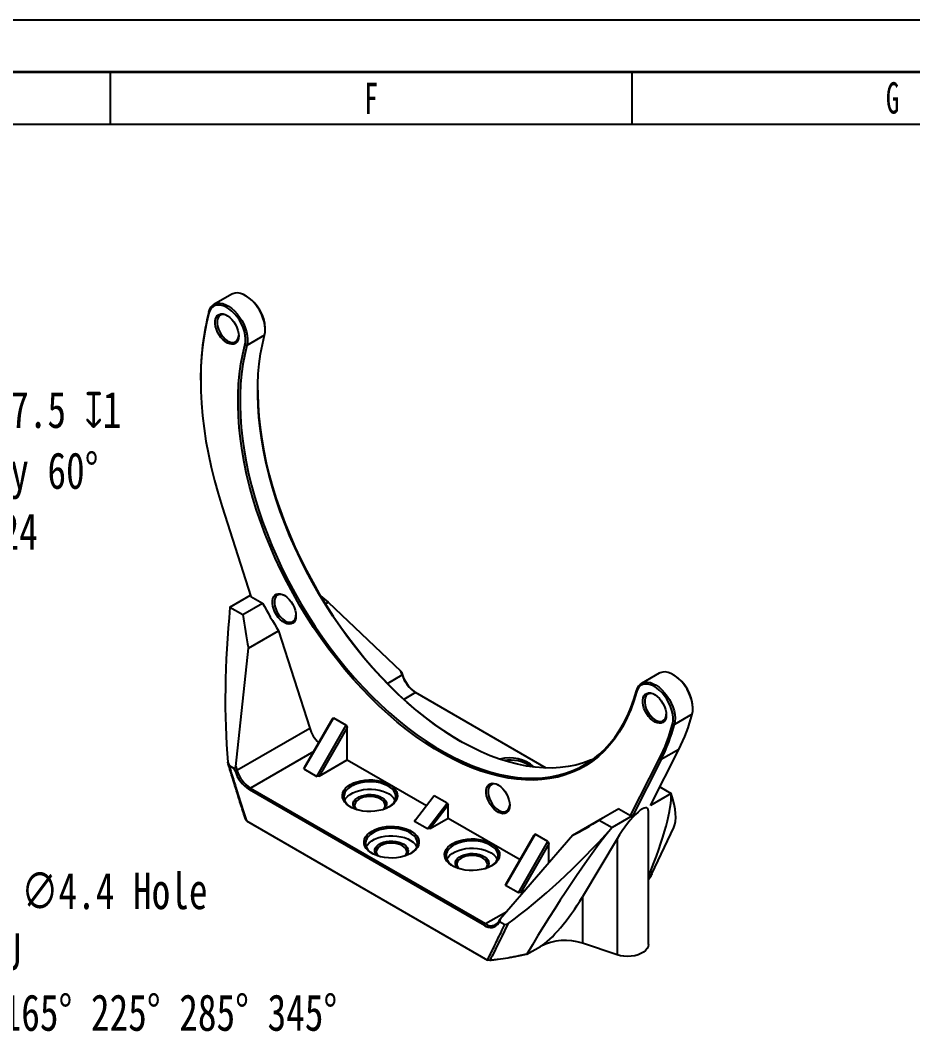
# Model space of a CAD drawing. Header units: millimetres. Extents: x 0 to 420, y 1 to 298.
# Drawn here: x 251.4 to 336.9, y 201.6 to 298 of the extents above; entities that cross this region are included whole.
import ezdxf

# ---------------------------------------------------------------- set-up
doc = ezdxf.new("R2010")
doc.units = ezdxf.units.MM
doc.header["$PDSIZE"] = -1
doc.layers.add('SLD-0', color=179, linetype='Continuous')
doc.layers.add('치수선', color=104, linetype='Continuous')
doc.layers.add('도면층1', color=4, linetype='Continuous', lineweight=35)
doc.layers.add('도면층2', color=3, linetype='Continuous', lineweight=25)
doc.styles.add('SLDTEXTSTYLE0', font='TXT', dxfattribs={"width": 0.75})
doc.styles.add('SLDTEXTSTYLE7', font='TXT', dxfattribs={"width": 0.638186})
doc.dimstyles.new('SLDDIMSTYLE4', dxfattribs={"dimtxt": 3.5, "dimasz": 3.302, "dimexe": 0, "dimexo": 0.0625, "dimgap": 0.875, "dimtad": 0, "dimtih": 1, "dimtoh": 1, "dimdec": 3, "dimrnd": 1e-09, "dimzin": 12, "dimdsep": 46, "dimtxsty": 'SLDTEXTSTYLE0', "dimblk1": 'NONE', "dimsah": 1, "dimcen": 0, "dimadec": 0, "dimazin": 3, "dimtfac": 1, "dimtdec": 3, "dimtmove": 0, "dimatfit": 3, "dimldrblk": 'NONE', "dimfxl": 1, "dimfrac": 2, "dimtolj": 1, "dimtzin": 12, "dimarcsym": 0})
doc.dimstyles.new('SLDDIMSTYLE5', dxfattribs={"dimtxt": 3.5, "dimasz": 3.302, "dimexe": 0, "dimexo": 0.0625, "dimgap": 0.875, "dimtad": 0, "dimtih": 1, "dimtoh": 1, "dimdec": 3, "dimrnd": 1e-09, "dimzin": 12, "dimdsep": 46, "dimtxsty": 'SLDTEXTSTYLE0', "dimblk1": 'NONE', "dimsah": 1, "dimcen": 0, "dimadec": 0, "dimazin": 3, "dimtfac": 1, "dimtdec": 3, "dimtmove": 0, "dimatfit": 3, "dimldrblk": 'NONE', "dimfxl": 1, "dimfrac": 2, "dimtolj": 1, "dimtzin": 12, "dimarcsym": 0})

# ---------------------------------------------------------------- blocks, each defined once
blk = doc.blocks.new('_D_8')
at = {"layer": 'Defpoints', "color": 0, "transparency": 16777216}
for p in [(230.555, 174.427), (229.368, 170.19)]:
    blk.add_point(p, dxfattribs=at)
at = {"layer": '치수선', "color": 0, "lineweight": -2, "transparency": 16777216}
for p, q in [((240.149, 208.68), (231.446, 177.607)), ((243.451, 208.68), (240.149, 208.68)), ((229.368, 170.19), (230.555, 174.427))]:
    blk.add_line(p, q, dxfattribs=at)
at = {"layer": '치수선', "color": 0, "transparency": 16777216}
blk.add_solid([(230.916, 177.755), (231.976, 177.458), (230.555, 174.427)], dxfattribs=at)
at = {"layer": '치수선', "color": 0, "transparency": 16777216, "insert": (244.326, 216.264), "char_height": 3.5, "attachment_point": 1, "style": 'SLDTEXTSTYLE0'}
blk.add_mtext('\\A1;4 x ∅4.4 Hole \\PTHRU\\PAT 165%%D 225%%D 285%%D 345%%D', dxfattribs=at)
blk = doc.blocks.new('_None')
blk = doc.blocks.new('_D_21')
at = {"layer": 'Defpoints', "color": 0, "transparency": 16777216}
for p in [(193.64, 271.826), (200.135, 268.076)]:
    blk.add_point(p, dxfattribs=at)
at = {"layer": '치수선', "color": 0, "lineweight": -2, "transparency": 16777216}
for p, q in [((193.64, 271.826), (200.135, 268.076)), ((223.108, 254.813), (202.995, 266.425)), ((238.819, 254.813), (223.108, 254.813))]:
    blk.add_line(p, q, dxfattribs=at)
at = {"layer": '치수선', "color": 0, "transparency": 16777216}
blk.add_solid([(203.27, 266.902), (202.719, 265.948), (200.135, 268.076)], dxfattribs=at)
at = {"layer": '치수선', "color": 0, "transparency": 16777216, "insert": (239.694, 262.396), "char_height": 3.5, "attachment_point": 1, "style": 'SLDTEXTSTYLE0'}
blk.add_mtext('\\A1;6 x ∅7.5 {\\fGDT|b0|i0|c0|p2;x}1\\PEqually 60%%D\\PPCD %%C24', dxfattribs=at)

msp = doc.modelspace()

# ---------------------------------------------------------------- linework, layer by layer
at = {"color": 7, "linetype": 'Continuous', "lineweight": 25}
for p, q in [((271.63799, 271.71805), (269.94094, 270.73836)), ((273.06579, 271.53142), (272.97152, 271.58585)), ((269.45279, 270.04392), (269.44958, 269.90874)), ((274.85683, 268.32004), (274.85683, 268.4289)), ((274.79258, 267.79357), (273.09553, 266.81388)), ((273.09553, 266.81388), (272.91018, 266.84021)), ((268.66572, 263.59463), (268.66572, 263.48578)), ((270.71952, 251.32836), (273.46552, 242.75101)), ((271.47638, 241.72223), (273.43322, 242.85189)), ((272.70964, 241.01028), (274.59526, 242.09883)), ((273.46552, 242.75101), (274.59526, 242.09883)), ((280.61558, 242.03991), (280.88747, 242.19686)), ((280.88747, 242.19686), (287.86314, 235.58589)), ((271.47638, 241.72223), (272.70964, 241.01028)), ((273.25072, 237.78826), (276.12629, 239.44829)), ((276.12629, 239.44829), (279.11792, 230.10369)), ((272.02395, 226.44211), (273.25072, 237.78826)), ((287.98033, 235.21984), (287.86314, 235.58589)), ((287.86314, 235.58589), (287.91998, 235.49367)), ((287.91998, 235.49367), (287.98875, 235.27887)), ((312.61875, 235.38018), (310.9217, 234.40049)), ((286.56666, 234.40375), (287.98033, 235.21984)), ((287.98033, 235.21984), (287.98875, 235.27887)), ((314.04655, 235.19355), (313.95229, 235.24798)), ((289.26828, 233.51774), (288.15087, 232.87267)), ((301.78585, 226.2915), (289.26828, 233.51774)), ((310.43356, 233.70605), (310.43034, 233.57087)), ((315.77335, 231.4557), (314.07629, 230.47601)), ((315.8376, 231.98218), (315.8376, 232.09103)), ((281.39364, 231.09752), (278.56521, 226.19854)), ((278.60427, 226.32994), (281.29936, 230.99798)), ((281.29936, 230.99798), (281.39364, 231.09752)), ((281.39364, 231.09752), (282.61929, 230.38996)), ((314.07629, 230.47601), (313.89094, 230.50234)), ((272.14114, 226.07607), (279.11792, 230.10369)), ((279.79087, 225.49098), (282.61929, 230.38996)), ((282.71357, 230.18157), (280.01848, 225.51353)), ((282.61929, 230.38996), (282.71357, 230.18157)), ((282.71357, 227.06937), (282.71357, 230.18157)), ((279.4976, 227.87724), (273.42909, 224.37397)), ((311.76986, 222.70662), (314.4982, 228.07873)), ((314.4982, 228.07873), (312.80115, 227.09904)), ((271.25649, 226.86137), (271.38556, 226.53354)), ((280.01848, 225.51353), (282.71357, 227.06937)), ((282.71357, 227.06937), (290.30627, 222.6862)), ((309.875, 221.73226), (312.621, 227.13915)), ((312.80115, 227.09904), (310.07281, 221.72693)), ((312.80115, 227.09904), (312.621, 227.13915)), ((271.38556, 226.53354), (271.89222, 226.24105)), ((271.89222, 226.24105), (272.02395, 226.44211)), ((271.96099, 226.02625), (271.89222, 226.24105)), ((271.96099, 226.02625), (272.14114, 226.07607)), ((272.02395, 226.44211), (272.14114, 226.07607)), ((278.56521, 226.19854), (278.60427, 226.32994)), ((278.56521, 226.19854), (279.79087, 225.49098)), ((280.01848, 225.51353), (279.79087, 225.49098)), ((273.33481, 224.21067), (273.42909, 224.37397)), ((295.86357, 211.20509), (273.33481, 224.21067)), ((273.42909, 224.37397), (295.95786, 211.36839)), ((313.74976, 223.84959), (311.76986, 222.70662)), ((312.66762, 224.4743), (313.74976, 223.84959)), ((291.05743, 223.61347), (289.17182, 221.16402)), ((289.25542, 221.32114), (290.96315, 223.53951)), ((290.39747, 220.45647), (292.28309, 222.90591)), ((290.96315, 223.53951), (291.05743, 223.61347)), ((292.28309, 222.90591), (291.05743, 223.61347)), ((292.28309, 222.90591), (292.37737, 222.7231)), ((292.37737, 222.7231), (290.66964, 220.50473)), ((292.37737, 221.49059), (292.37737, 222.7231)), ((308.74526, 222.38445), (306.85964, 221.29591)), ((308.74526, 222.38445), (309.875, 221.73226)), ((311.58363, 209.38), (311.58363, 222.12912)), ((273.04705, 221.2195), (272.97157, 221.35317)), ((273.04705, 221.2195), (296.15134, 207.88167)), ((289.17182, 221.16402), (289.25542, 221.32114)), ((290.39747, 220.45647), (289.17182, 221.16402)), ((290.66964, 220.50473), (292.37737, 221.49059)), ((292.37737, 221.49059), (299.27929, 217.50619)), ((304.33867, 219.84158), (307.21423, 221.5016)), ((306.85964, 221.29591), (308.09291, 220.58396)), ((310.07281, 221.72693), (308.09291, 220.58396)), ((310.07281, 221.72693), (309.875, 221.73226)), ((290.66964, 220.50473), (290.39747, 220.45647)), ((300.72123, 219.93994), (297.8928, 215.04096)), ((300.62695, 219.8404), (300.72123, 219.93994)), ((301.94688, 219.23239), (300.72123, 219.93994)), ((311.90922, 216.14087), (314.00569, 220.58141)), ((304.33867, 219.84158), (297.363, 211.81419)), ((297.93185, 215.17236), (300.62695, 219.8404)), ((299.11845, 214.33341), (301.94688, 219.23239)), ((302.04116, 219.02399), (299.34607, 214.35595)), ((301.94688, 219.23239), (302.04116, 219.02399)), ((302.04116, 217.19768), (302.04116, 219.02399)), ((308.58363, 219.51495), (305.25402, 213.93818)), ((308.58363, 219.51495), (308.58363, 208.38011)), ((297.8928, 215.04096), (297.93185, 215.17236)), ((299.11845, 214.33341), (297.8928, 215.04096)), ((299.34607, 214.35595), (299.11845, 214.33341)), ((299.34607, 214.35595), (299.79893, 214.61738)), ((305.25402, 213.93818), (305.25402, 209.48986)), ((295.95786, 211.36839), (298.0001, 212.54735)), ((295.86357, 211.20509), (295.95786, 211.36839)), ((297.23739, 211.43449), (297.24581, 211.58345)), ((297.30616, 211.56989), (297.23739, 211.43449)), ((297.24581, 211.58345), (297.363, 211.81419)), ((297.363, 211.81419), (297.30616, 211.56989)), ((297.30616, 211.56989), (297.81283, 211.2774)), ((297.81283, 211.2774), (298.11427, 211.3567)), ((308.58363, 208.38011), (305.25402, 209.48986)), ((299.92475, 208.43036), (301.23033, 209.18405)), ((296.3829, 207.8381), (296.15134, 207.88167))]:
    msp.add_line(p, q, dxfattribs=at)
at = {"color": 7, "linetype": 'Continuous', "lineweight": 25, "flags": 128}
for points in [[(274.79258, 267.79357), (274.84498, 268.08309), (274.85552, 268.40222), (274.82396, 268.74383), (274.75102, 269.10029), (274.63832, 269.46364), (274.48838, 269.82576), (274.30455, 270.17856), (274.09093, 270.51415), (273.85231, 270.82506), (273.594, 271.10432), (273.32177, 271.3457), (273.04172, 271.54381), (272.76009, 271.69422), (272.48318, 271.79357), (272.21717, 271.83965), (271.96801, 271.83142), (271.74125, 271.76907), (271.63799, 271.71805)], [(272.91018, 266.84021), (272.9614, 267.1298), (272.96876, 267.45003), (272.93207, 267.79303), (272.85224, 268.15035), (272.73122, 268.51319), (272.57201, 268.87261), (272.37852, 269.21976), (272.15551, 269.5461), (271.90848, 269.84359), (271.64351, 270.10491), (271.36713, 270.32362), (271.08613, 270.49433), (270.80744, 270.61284), (270.53792, 270.67624), (270.28421, 270.68296), (270.05255, 270.63284), (269.84866, 270.52711), (269.67754, 270.36838), (269.54341, 270.16055), (269.44958, 269.90874)], [(269.45279, 270.04392), (269.54587, 270.29736), (269.67756, 270.50906), (269.84492, 270.6743), (270.0442, 270.78938), (270.27095, 270.85173), (270.52012, 270.85996), (270.78613, 270.81388), (271.06304, 270.71453), (271.34467, 270.56412), (271.62472, 270.36601), (271.89694, 270.12463), (272.15525, 269.84537), (272.39388, 269.53446), (272.60749, 269.19887), (272.79132, 268.84607), (272.94126, 268.48395), (273.05396, 268.1206), (273.12691, 267.76414), (273.15846, 267.42253), (273.14792, 267.1034), (273.09553, 266.81388)], [(269.44958, 269.90874), (269.21431, 268.93588), (269.02051, 267.92844), (268.86852, 266.88827), (268.75863, 265.8173), (268.69105, 264.71751), (268.6659, 263.59092), (268.68322, 262.43961), (268.74299, 261.26572), (268.84509, 260.07141), (268.98933, 258.85888), (269.17545, 257.63037), (269.4031, 256.38815), (269.67187, 255.13452), (269.98125, 253.87179), (270.33068, 252.60229), (270.71952, 251.32836)], [(272.31125, 267.72135), (272.2908, 267.4859), (272.23021, 267.28257), (272.13165, 267.1187), (271.99869, 267.00022), (271.83614, 266.93141), (271.64987, 266.91475), (271.44661, 266.95085), (271.23371, 267.03841), (271.01887, 267.17425), (270.80984, 267.35348), (270.61419, 267.5696), (270.43899, 267.81482), (270.29056, 268.08026), (270.17428, 268.35634), (270.09434, 268.63307), (270.05363, 268.90045), (270.05363, 269.14883), (270.09434, 269.36922), (270.17428, 269.55365), (270.29056, 269.69547), (270.43899, 269.78954), (270.61419, 269.83247), (270.80984, 269.8227), (271.01887, 269.76059), (271.23371, 269.64838), (271.44661, 269.49013), (271.64987, 269.29156), (271.83614, 269.05984), (271.99869, 268.80335), (272.13165, 268.53136), (272.23021, 268.25369), (272.2908, 267.9804), (272.31125, 267.72135)], [(271.22822, 269.65184), (271.22163, 269.65528), (271.01421, 269.73833), (270.81743, 269.76777), (270.63935, 269.74239), (270.48726, 269.66325), (270.36738, 269.53356), (270.28463, 269.35866), (270.24239, 269.14569), (270.24239, 268.90337), (270.28463, 268.64163), (270.36738, 268.37118), (270.48726, 268.10309), (270.63935, 267.84834), (270.81743, 267.61736), (271.01421, 267.4196), (271.22163, 267.26317), (271.4312, 267.15446), (271.63435, 267.09792), (271.82274, 267.09588), (271.98868, 267.14841), (272.12537, 267.25336), (272.2272, 267.40644), (272.29002, 267.60138), (272.31022, 267.77755)], [(306.25227, 227.12347), (306.03648, 227.03134), (305.3452, 226.77786), (304.62857, 226.57658), (303.88811, 226.42793), (303.12539, 226.33223), (302.34205, 226.28969), (301.53976, 226.30039), (300.72023, 226.36431), (299.88521, 226.48132), (299.03649, 226.65116), (298.17586, 226.87348), (297.30518, 227.1478), (296.42629, 227.47352), (295.54107, 227.84997), (294.65142, 228.27633), (293.75923, 228.7517), (292.8664, 229.27506), (291.97485, 229.84529), (291.08646, 230.46117), (290.20315, 231.1214), (289.32679, 231.82456), (288.45925, 232.56916), (287.60239, 233.3536), (286.75803, 234.17621), (285.92798, 235.03523), (285.114, 235.92883), (284.31784, 236.85511), (283.54119, 237.81209), (282.78572, 238.79772), (282.05302, 239.8099), (281.34467, 240.84648), (280.66218, 241.90523), (280.00701, 242.9839), (279.38055, 244.08019), (278.78413, 245.19177), (278.21904, 246.31624), (277.68648, 247.45123), (277.18759, 248.59429), (276.72342, 249.74301), (276.29497, 250.89492), (275.90316, 252.04756), (275.54882, 253.19848), (275.2327, 254.34522), (274.95549, 255.48533), (274.71776, 256.61638), (274.52004, 257.73596), (274.36275, 258.84167), (274.2462, 259.93116), (274.17067, 261.0021), (274.1363, 262.05221), (274.14318, 263.07925), (274.19128, 264.08102), (274.28051, 265.05538), (274.41066, 266.00026), (274.58148, 266.91364), (274.79258, 267.79357)], [(310.43034, 233.57087), (310.17817, 232.72214), (309.88651, 231.91073), (309.55596, 231.13836), (309.18725, 230.40668), (308.78116, 229.71725), (308.33855, 229.07154), (307.86037, 228.47093), (307.34765, 227.91671), (306.80146, 227.41005), (306.22298, 226.95204), (305.61345, 226.54365), (304.97416, 226.18576), (304.30648, 225.87913), (303.61184, 225.62441), (302.89171, 225.42215), (302.14763, 225.27278), (301.38119, 225.17662), (300.59403, 225.13387), (299.78783, 225.14462), (298.9643, 225.20885), (298.12521, 225.32643), (297.27234, 225.4971), (296.40752, 225.72051), (295.53259, 225.99616), (294.64941, 226.32348), (293.75988, 226.70176), (292.86589, 227.1302), (291.96934, 227.60788), (291.07216, 228.13379), (290.17626, 228.70681), (289.28354, 229.3257), (288.39592, 229.98915), (287.51528, 230.69574), (286.64351, 231.44397), (285.78247, 232.23223), (284.93399, 233.05885), (284.09989, 233.92207), (283.28195, 234.82003), (282.4819, 235.75083), (281.70146, 236.71247), (280.9423, 237.70291), (280.20603, 238.72003), (279.49423, 239.76166), (278.80841, 240.82558), (278.15004, 241.90951), (277.52052, 243.01115), (276.9212, 244.12815), (276.35335, 245.25811), (275.81819, 246.39863), (275.31686, 247.54727), (274.85043, 248.70159), (274.41989, 249.85912), (274.02617, 251.01738), (273.6701, 252.17392), (273.35244, 253.32625), (273.07387, 254.47192), (272.83499, 255.60849), (272.63631, 256.73353), (272.47824, 257.84464), (272.36113, 258.93944), (272.28523, 260.01561), (272.2507, 261.07084), (272.25761, 262.10289), (272.30594, 263.10954), (272.3956, 264.08866), (272.5264, 265.03815), (272.69804, 265.95598), (272.91018, 266.84021)], [(273.09553, 266.81388), (272.88442, 265.93395), (272.71361, 265.02057), (272.58345, 264.07569), (272.49422, 263.10133), (272.44612, 262.09956), (272.43925, 261.07252), (272.47361, 260.02242), (272.54915, 258.95147), (272.66569, 257.86198), (272.82299, 256.75627), (273.02071, 255.63669), (273.25843, 254.50564), (273.53564, 253.36553), (273.85176, 252.21879), (274.2061, 251.06787), (274.59791, 249.91523), (275.02636, 248.76332), (275.49053, 247.61461), (275.98943, 246.47154), (276.52199, 245.33655), (277.08708, 244.21208), (277.68349, 243.1005), (278.30995, 242.00421), (278.96513, 240.92554), (279.64762, 239.86679), (280.35597, 238.83021), (281.08866, 237.81803), (281.84414, 236.8324), (282.62079, 235.87542), (283.41695, 234.94915), (284.23092, 234.05554), (285.06097, 233.19652), (285.90533, 232.37391), (286.76219, 231.58947), (287.62973, 230.84487), (288.50609, 230.14171), (289.38941, 229.48148), (290.27779, 228.8656), (291.16935, 228.29537), (292.06217, 227.77201), (292.95437, 227.29664), (293.84402, 226.87028), (294.72923, 226.49384), (295.60812, 226.16811), (296.4788, 225.89379), (297.33943, 225.67148), (298.18816, 225.50163), (299.02318, 225.38462), (299.84271, 225.3207), (300.645, 225.31), (301.42833, 225.35254), (302.19105, 225.44824), (302.93151, 225.59689), (303.64815, 225.79817), (304.33942, 226.05165), (305.00386, 226.35679), (305.64005, 226.71294), (306.24662, 227.11935), (306.82229, 227.57514), (307.36582, 228.07933), (307.87606, 228.63087), (308.35192, 229.22856), (308.79238, 229.87113), (309.1965, 230.55721), (309.56342, 231.28534), (309.89236, 232.05397), (310.18261, 232.86144), (310.43356, 233.70605)], [(274.13401, 262.50609), (274.13632, 262.15939), (274.17085, 261.10415), (274.24675, 260.02799), (274.36386, 258.93318), (274.52193, 257.82208), (274.72061, 256.69704), (274.95949, 255.56047), (275.23806, 254.41479), (275.55572, 253.26246), (275.91179, 252.10593), (276.30551, 250.94766), (276.73605, 249.79014), (277.20248, 248.63582), (277.70381, 247.48717), (278.23897, 246.34665), (278.80682, 245.21669), (279.40614, 244.0997), (280.03566, 242.99806), (280.69403, 241.91412), (281.37985, 240.8502), (282.09165, 239.80857), (282.82792, 238.79145), (283.58708, 237.80102), (284.36752, 236.83937), (285.16756, 235.90858), (285.98551, 235.01061), (286.81961, 234.1474), (287.66809, 233.32078), (288.52913, 232.53251), (289.4009, 231.78428), (290.28153, 231.07769), (291.16916, 230.41424), (292.06188, 229.79535), (292.95778, 229.22234), (293.55272, 228.86825)], [(277.80163, 240.89028), (277.78119, 240.65483), (277.72059, 240.4515), (277.62203, 240.28763), (277.48907, 240.16915), (277.32652, 240.10034), (277.14025, 240.08369), (276.93699, 240.11979), (276.72409, 240.20734), (276.50925, 240.34319), (276.30023, 240.52241), (276.10458, 240.73854), (275.92937, 240.98375), (275.78094, 241.2492), (275.66466, 241.52527), (275.58472, 241.802), (275.54401, 242.06939), (275.54401, 242.31776), (275.58472, 242.53815), (275.66466, 242.72259), (275.78094, 242.8644), (275.92937, 242.95847), (276.10458, 243.0014), (276.30023, 242.99163), (276.50925, 242.92952), (276.72409, 242.81732), (276.93699, 242.65906), (277.14025, 242.46049), (277.32652, 242.22877), (277.48907, 241.97228), (277.62203, 241.70029), (277.72059, 241.42263), (277.78119, 241.14933), (277.80163, 240.89028)], [(276.7186, 242.82077), (276.71201, 242.82421), (276.50459, 242.90726), (276.30781, 242.9367), (276.12973, 242.91133), (275.97764, 242.83218), (275.85777, 242.7025), (275.77501, 242.52759), (275.73277, 242.31462), (275.73277, 242.0723), (275.77501, 241.81056), (275.85777, 241.54011), (275.97764, 241.27202), (276.12973, 241.01727), (276.30781, 240.78629), (276.50459, 240.58854), (276.71201, 240.4321), (276.92159, 240.32339), (277.12473, 240.26686), (277.31312, 240.26481), (277.47906, 240.31734), (277.61575, 240.4223), (277.71758, 240.57538), (277.7804, 240.77032), (277.80061, 240.94648)], [(315.77335, 231.4557), (315.82574, 231.74522), (315.83628, 232.06435), (315.80472, 232.40596), (315.73178, 232.76242), (315.61908, 233.12577), (315.46914, 233.48789), (315.28531, 233.84069), (315.0717, 234.17629), (314.83307, 234.48719), (314.57476, 234.76645), (314.30254, 235.00783), (314.02248, 235.20594), (313.74086, 235.35635), (313.46394, 235.4557), (313.19794, 235.50178), (312.94877, 235.49355), (312.72201, 235.4312), (312.61875, 235.38018)], [(313.89094, 230.50234), (313.94217, 230.79193), (313.94952, 231.11216), (313.91283, 231.45516), (313.833, 231.81248), (313.71199, 232.17532), (313.55277, 232.53474), (313.35928, 232.88189), (313.13627, 233.20823), (312.88924, 233.50572), (312.62427, 233.76704), (312.34789, 233.98575), (312.06689, 234.15646), (311.7882, 234.27497), (311.51868, 234.33837), (311.26497, 234.3451), (311.03332, 234.29497), (310.82942, 234.18924), (310.6583, 234.03051), (310.52417, 233.82268), (310.43034, 233.57087)], [(310.43356, 233.70605), (310.52664, 233.95949), (310.65832, 234.1712), (310.82568, 234.33643), (311.02496, 234.45151), (311.25171, 234.51386), (311.50088, 234.52209), (311.76689, 234.47601), (312.0438, 234.37666), (312.32543, 234.22625), (312.60548, 234.02814), (312.8777, 233.78676), (313.13601, 233.5075), (313.37464, 233.1966), (313.58826, 232.861), (313.77209, 232.5082), (313.92203, 232.14608), (314.03473, 231.78273), (314.10767, 231.42627), (314.13922, 231.08466), (314.12868, 230.76553), (314.07629, 230.47601)], [(313.29201, 231.38348), (313.27157, 231.14803), (313.21097, 230.9447), (313.11241, 230.78083), (312.97945, 230.66235), (312.8169, 230.59354), (312.63063, 230.57688), (312.42737, 230.61298), (312.21447, 230.70054), (311.99963, 230.83638), (311.79061, 231.01561), (311.59496, 231.23173), (311.41975, 231.47695), (311.27132, 231.74239), (311.15504, 232.01847), (311.0751, 232.2952), (311.03439, 232.56258), (311.03439, 232.81096), (311.0751, 233.03135), (311.15504, 233.21578), (311.27132, 233.3576), (311.41975, 233.45167), (311.59496, 233.4946), (311.79061, 233.48483), (311.99963, 233.42272), (312.21447, 233.31051), (312.42737, 233.15226), (312.63063, 232.95369), (312.8169, 232.72197), (312.97945, 232.46548), (313.11241, 232.19349), (313.21097, 231.91583), (313.27157, 231.64253), (313.29201, 231.38348)], [(312.20898, 233.31397), (312.20239, 233.31741), (311.99497, 233.40046), (311.79819, 233.4299), (311.62011, 233.40452), (311.46802, 233.32538), (311.34815, 233.19569), (311.26539, 233.02079), (311.22315, 232.80782), (311.22315, 232.5655), (311.26539, 232.30376), (311.34815, 232.03331), (311.46802, 231.76522), (311.62011, 231.51047), (311.79819, 231.27949), (311.99497, 231.08173), (312.20239, 230.9253), (312.41197, 230.81659), (312.61511, 230.76005), (312.80351, 230.75801), (312.96944, 230.81054), (313.10613, 230.91549), (313.20796, 231.06857), (313.27078, 231.26351), (313.29099, 231.43968)], [(283.02362, 224.7133), (283.32194, 224.86151), (283.65519, 224.98239), (284.01593, 225.07325), (284.3961, 225.13205), (284.7872, 225.15749), (285.1805, 225.149), (285.56722, 225.10676), (285.93871, 225.03172), (286.28668, 224.92555), (286.60335, 224.79063), (286.88166, 224.62997), (287.11537, 224.44716), (287.29928, 224.24628), (287.42927, 224.03182), (287.50244, 223.80857), (287.51715, 223.58152), (287.47309, 223.35574), (287.37122, 223.13628), (287.21383, 222.92803), (287.00444, 222.73565), (286.74771, 222.56343), (286.44939, 222.41522), (286.11614, 222.29434), (285.7554, 222.20348), (285.37523, 222.14468), (284.98413, 222.11924), (284.59082, 222.12773), (284.20411, 222.16997), (283.83261, 222.24502), (283.48465, 222.35118), (283.16797, 222.4861), (282.88967, 222.64676), (282.65596, 222.82958), (282.47205, 223.03045), (282.34206, 223.24491), (282.26889, 223.46816), (282.25417, 223.69521), (282.29824, 223.92099), (282.4001, 224.14045), (282.55749, 224.3487), (282.76689, 224.54109), (283.02362, 224.7133)], [(286.69964, 222.53638), (286.8445, 222.63275), (287.05866, 222.81588), (287.22189, 223.01573), (287.33037, 223.22763), (287.38154, 223.4466), (287.3742, 223.66751), (287.30854, 223.88519), (287.18609, 224.09454), (287.00972, 224.29063), (286.78356, 224.46889), (286.51292, 224.62513), (286.20414, 224.75569), (285.86445, 224.8575), (285.50182, 224.92819), (285.12475, 224.9661), (284.74207, 224.97033), (284.36276, 224.94079), (283.99571, 224.87817), (283.64951, 224.78394), (283.33229, 224.66031), (283.05148, 224.51017), (282.81366, 224.33704), (282.62441, 224.14499), (282.48816, 223.93851), (282.40811, 223.72244), (282.38612, 223.50185), (282.42273, 223.28191), (282.51706, 223.06777), (282.66691, 222.86445), (282.86877, 222.67672), (283.07169, 222.53638)], [(298.29201, 222.72135), (298.27157, 222.4859), (298.21097, 222.28257), (298.11241, 222.1187), (297.97945, 222.00022), (297.8169, 221.93141), (297.63063, 221.91475), (297.42737, 221.95085), (297.21447, 222.03841), (296.99963, 222.17425), (296.79061, 222.35348), (296.59496, 222.5696), (296.41975, 222.81482), (296.27132, 223.08026), (296.15504, 223.35634), (296.0751, 223.63307), (296.03439, 223.90045), (296.03439, 224.14883), (296.0751, 224.36922), (296.15504, 224.55365), (296.27132, 224.69547), (296.41975, 224.78954), (296.59496, 224.83247), (296.79061, 224.8227), (296.99963, 224.76059), (297.21447, 224.64838), (297.42737, 224.49013), (297.63063, 224.29156), (297.8169, 224.05984), (297.97945, 223.80335), (298.11241, 223.53136), (298.21097, 223.25369), (298.27157, 222.9804), (298.29201, 222.72135)], [(297.20898, 224.65184), (297.20239, 224.65528), (296.99497, 224.73833), (296.79819, 224.76777), (296.62011, 224.74239), (296.46802, 224.66325), (296.34815, 224.53356), (296.26539, 224.35866), (296.22315, 224.14569), (296.22315, 223.90337), (296.26539, 223.64163), (296.34815, 223.37118), (296.46802, 223.10309), (296.62011, 222.84834), (296.79819, 222.61736), (296.99497, 222.4196), (297.20239, 222.26317), (297.41197, 222.15446), (297.61511, 222.09792), (297.80351, 222.09588), (297.96944, 222.14841), (298.10613, 222.25336), (298.20796, 222.40644), (298.27078, 222.60138), (298.29099, 222.77755)], [(282.46196, 223.17566), (282.46278, 223.17752), (282.58523, 223.38687), (282.7616, 223.58296), (282.98776, 223.76122), (283.2584, 223.91746), (283.56719, 224.04802), (283.90688, 224.14983), (284.26951, 224.22052), (284.64658, 224.25843), (285.02925, 224.26266), (285.40856, 224.23312), (285.77562, 224.1705), (286.12181, 224.07627), (286.43903, 223.95264), (286.71984, 223.8025), (286.95766, 223.62937), (287.14691, 223.43732), (287.28317, 223.23084), (287.30936, 223.17566)], [(283.52336, 222.33741), (283.44648, 222.41824), (283.34018, 222.58276), (283.28974, 222.75593), (283.29698, 222.93148), (283.36164, 223.10307), (283.48138, 223.26449), (283.65187, 223.40991), (283.86696, 223.53408), (284.11886, 223.6325), (284.39848, 223.70163), (284.69571, 223.73895), (284.99981, 223.74313), (285.29977, 223.71401), (285.58477, 223.65265), (285.84451, 223.56125), (286.06959, 223.44313), (286.25187, 223.30256), (286.38478, 223.14461), (286.46351, 222.975), (286.48521, 222.79984), (286.4491, 222.62549), (286.35648, 222.45823), (286.24796, 222.33741)], [(285.92275, 223.31165), (285.69276, 223.41991), (285.42972, 223.49923), (285.14441, 223.54636), (284.84851, 223.55937), (284.55413, 223.53773), (284.27332, 223.48232), (284.01758, 223.39541), (283.79738, 223.28056), (283.62173, 223.14247), (283.49783, 222.9868), (283.43075, 222.81992), (283.42323, 222.64866), (283.47559, 222.48003), (283.58567, 222.32094), (283.59168, 222.31437)], [(286.17965, 222.31437), (286.21838, 222.35945), (286.31437, 222.52156), (286.35186, 222.6915), (286.32932, 222.86233), (286.24769, 223.02703), (286.11029, 223.17888), (285.92275, 223.31165)], [(285.09417, 220.25237), (285.39249, 220.40057), (285.72574, 220.52145), (286.08648, 220.61231), (286.46665, 220.67112), (286.85775, 220.69656), (287.25106, 220.68806), (287.63777, 220.64582), (288.00926, 220.57078), (288.35723, 220.46461), (288.67391, 220.32969), (288.95221, 220.16903), (289.18592, 219.98622), (289.36983, 219.78534), (289.49982, 219.57088), (289.57299, 219.34764), (289.58771, 219.12059), (289.54364, 218.89481), (289.44177, 218.67534), (289.28439, 218.46709), (289.07499, 218.27471), (288.81826, 218.10249), (288.51994, 217.95429), (288.18669, 217.8334), (287.82595, 217.74255), (287.44578, 217.68374), (287.05468, 217.6583), (286.66138, 217.6668), (286.27466, 217.70904), (285.90317, 217.78408), (285.5552, 217.89025), (285.23853, 218.02517), (284.96022, 218.18583), (284.72651, 218.36864), (284.5426, 218.56952), (284.41261, 218.78397), (284.33944, 219.00722), (284.32472, 219.23427), (284.36879, 219.46005), (284.47066, 219.67952), (284.62804, 219.88777), (284.83744, 220.08015), (285.09417, 220.25237)], [(285.18845, 220.08907), (284.93932, 219.92133), (284.73746, 219.7336), (284.58761, 219.53028), (284.49328, 219.31614), (284.45667, 219.0962), (284.47866, 218.87561), (284.55871, 218.65954), (284.69496, 218.45306), (284.88422, 218.26101), (285.12204, 218.08788), (285.14224, 218.07544)], [(288.77019, 218.07544), (288.85412, 218.12916), (289.08027, 218.30742), (289.25664, 218.50352), (289.3791, 218.71286), (289.44476, 218.93054), (289.45209, 219.15145), (289.40092, 219.37042), (289.29245, 219.58232), (289.12922, 219.78217), (288.91505, 219.9653), (288.65497, 220.12741), (288.35508, 220.2647), (288.0224, 220.37395), (287.66472, 220.45261), (287.29044, 220.49882), (286.90833, 220.51151), (286.52734, 220.49038), (286.1564, 220.43592), (285.8042, 220.34942), (285.47901, 220.23289), (285.18845, 220.08907)], [(284.53252, 218.71472), (284.53333, 218.71659), (284.65579, 218.92593), (284.83216, 219.12203), (285.05831, 219.30028), (285.32896, 219.45652), (285.63774, 219.58708), (285.97743, 219.6889), (286.34006, 219.75959), (286.71713, 219.79749), (287.09981, 219.80172), (287.47912, 219.77219), (287.84617, 219.70957), (288.19237, 219.61533), (288.50959, 219.4917), (288.7904, 219.34156), (289.02821, 219.16844), (289.21747, 218.97638), (289.35372, 218.7699), (289.37992, 218.71472)], [(285.59391, 217.87647), (285.51703, 217.9573), (285.41073, 218.12183), (285.36029, 218.29499), (285.36753, 218.47054), (285.43219, 218.64213), (285.55193, 218.80355), (285.72242, 218.94897), (285.93751, 219.07314), (286.18942, 219.17157), (286.46904, 219.24069), (286.76626, 219.27802), (287.07036, 219.28219), (287.37033, 219.25308), (287.65533, 219.19171), (287.91506, 219.10032), (288.14014, 218.9822), (288.32243, 218.84162), (288.45533, 218.68367), (288.53406, 218.51406), (288.55576, 218.33891), (288.51965, 218.16455), (288.42703, 217.99729), (288.31852, 217.87647)], [(287.99331, 218.85072), (287.76331, 218.95898), (287.50027, 219.0383), (287.21496, 219.08542), (286.91906, 219.09843), (286.62468, 219.07679), (286.34387, 219.02138), (286.08813, 218.93447), (285.86793, 218.81962), (285.69228, 218.68154), (285.56838, 218.52587), (285.5013, 218.35899), (285.49378, 218.18772), (285.54614, 218.0191), (285.65622, 217.86), (285.66223, 217.85343)], [(292.82157, 219.05706), (293.1199, 219.20527), (293.45315, 219.32615), (293.81389, 219.41701), (294.19405, 219.47581), (294.58516, 219.50125), (294.97846, 219.49276), (295.36518, 219.45052), (295.73667, 219.37547), (296.08464, 219.26931), (296.40131, 219.13439), (296.67961, 218.97373), (296.91333, 218.79091), (297.09724, 218.59004), (297.22723, 218.37558), (297.3004, 218.15233), (297.31511, 217.92528), (297.27105, 217.6995), (297.16918, 217.48004), (297.01179, 217.27179), (296.8024, 217.0794), (296.54567, 216.90719), (296.24735, 216.75898), (295.9141, 216.6381), (295.55336, 216.54724), (295.17319, 216.48844), (294.78209, 216.463), (294.38878, 216.47149), (294.00207, 216.51373), (293.63057, 216.58877), (293.2826, 216.69494), (292.96593, 216.82986), (292.68763, 216.99052), (292.45391, 217.17333), (292.27001, 217.37421), (292.14002, 217.58867), (292.06685, 217.81192), (292.05213, 218.03897), (292.0962, 218.26475), (292.19806, 218.48421), (292.35545, 218.69246), (292.56485, 218.88484), (292.82157, 219.05706)], [(296.4976, 216.88013), (296.64246, 216.97651), (296.85662, 217.15964), (297.01985, 217.35949), (297.12833, 217.57139), (297.17949, 217.79036), (297.17216, 218.01127), (297.1065, 218.22895), (296.98405, 218.43829), (296.80768, 218.63439), (296.58152, 218.81265), (296.31088, 218.96889), (296.0021, 219.09945), (295.66241, 219.20126), (295.29978, 219.27195), (294.92271, 219.30986), (294.54003, 219.31409), (294.16072, 219.28455), (293.79367, 219.22193), (293.44747, 219.1277), (293.13025, 219.00406), (292.84944, 218.85393), (292.61162, 218.6808), (292.42237, 218.48875), (292.28612, 218.28226), (292.20606, 218.0662), (292.18408, 217.84561), (292.22068, 217.62567), (292.31502, 217.41153), (292.46487, 217.20821), (292.66672, 217.02048), (292.86965, 216.88013)], [(288.2502, 217.85343), (288.28894, 217.89852), (288.38492, 218.06062), (288.42241, 218.23057), (288.39988, 218.40139), (288.31824, 218.56609), (288.18084, 218.71794), (287.99331, 218.85072)], [(292.25992, 217.51942), (292.26074, 217.52128), (292.38319, 217.73063), (292.55956, 217.92672), (292.78572, 218.10498), (293.05636, 218.26122), (293.36515, 218.39178), (293.70484, 218.49359), (294.06747, 218.56428), (294.44454, 218.60219), (294.82721, 218.60642), (295.20652, 218.57688), (295.57358, 218.51426), (295.91977, 218.42003), (296.23699, 218.2964), (296.5178, 218.14626), (296.75562, 217.97313), (296.94487, 217.78108), (297.08112, 217.5746), (297.10732, 217.51942)], [(293.32132, 216.68117), (293.24444, 216.762), (293.13814, 216.92652), (293.0877, 217.09969), (293.09494, 217.27524), (293.1596, 217.44683), (293.27934, 217.60825), (293.44983, 217.75367), (293.66492, 217.87784), (293.91682, 217.97626), (294.19644, 218.04539), (294.49367, 218.08271), (294.79776, 218.08689), (295.09773, 218.05777), (295.38273, 217.99641), (295.64247, 217.90501), (295.86754, 217.78689), (296.04983, 217.64632), (296.18274, 217.48837), (296.26147, 217.31875), (296.28317, 217.1436), (296.24706, 216.96925), (296.15444, 216.80198), (296.04592, 216.68117)], [(295.72071, 217.65541), (295.49072, 217.76367), (295.22768, 217.84299), (294.94237, 217.89012), (294.64647, 217.90313), (294.35208, 217.88148), (294.07128, 217.82607), (293.81554, 217.73917), (293.59534, 217.62432), (293.41969, 217.48623), (293.29579, 217.33056), (293.22871, 217.16368), (293.22119, 216.99242), (293.27354, 216.82379), (293.38363, 216.6647), (293.38964, 216.65813)], [(295.97761, 216.65813), (296.01634, 216.70321), (296.11233, 216.86532), (296.14982, 217.03526), (296.12728, 217.20608), (296.04565, 217.37079), (295.90825, 217.52264), (295.72071, 217.65541)], [(311.58363, 209.38), (311.55325, 209.17951), (311.46302, 208.98511), (311.31568, 208.80271), (311.11572, 208.63785), (310.86921, 208.49554), (310.58363, 208.38011), (310.26767, 208.29505), (309.93093, 208.24297), (309.58363, 208.22543), (309.23634, 208.24297), (308.89959, 208.29505), (308.58363, 208.38011)]]:
    msp.add_lwpolyline(points, dxfattribs=at)
at = {"color": 7, "linetype": 'Continuous', "lineweight": 25}
for centre, radius, start, end in [((271.00172, 268.27162), 3.85832, 2.3361837, 57.6584398), ((293.63411, 263.82015), 24.96941, 165.5665288, 180.5174883), ((324.31334, 269.04999), 56.55309, 208.4612262, 211.5627449), ((290.95244, 236.13045), 3.10848, 197.0341494, 237.194181), ((291.15899, 236.25018), 3.31571, 197.0341494, 237.194181), ((311.98248, 231.93375), 3.85832, 2.3361837, 57.6584398), ((298.95675, 235.8764), 17.38794, 333.3555493, 345.2714958), ((297.14298, 234.90499), 17.31697, 333.3555493, 345.2714958), ((297.25969, 234.89671), 17.38794, 333.3555493, 345.2714958), ((282.27829, 231.11803), 3.31916, 197.7944363, 226.2707468), ((298.29725, 223.73734), 3.52548, 48.3967535, 105.6049294), ((298.30342, 223.5248), 3.53114, 54.8408904, 99.387506), ((275.13124, 226.99756), 3.31571, 197.0341494, 237.194181), ((275.11324, 226.98667), 3.10848, 197.0341494, 237.194181), ((296.4533, 211.90181), 0.91279, 229.7545981, 329.2052415), ((296.51072, 212.02156), 0.85574, 229.7545981, 329.2052415), ((303.60706, 204.53589), 5.22057, 71.6105191, 117.0818856)]:
    msp.add_arc(centre, radius, start, end, dxfattribs=at)
for centre, major_axis, ratio, start_param, end_param in [((285.37562, 246.57172), (27.23475, -21.90737), 0.17805421, 4.6638659, 4.69078384), ((309.91199, 278.6923), (28.77099, 71.72594), 0.36473185, 2.25125991, 2.51271086), ((299.85052, 254.9279), (11.07952, 36.97428), 0.68109944, 2.14985508, 2.2435917), ((301.40669, 203.4824), (11.91212, 21.32886), 0.15339087, 5.41248196, 6.05568734), ((275.31415, 258.7194), (-38.40837, 38.54406), 0.15770862, 3.19839766, 3.45097349), ((309.58363, 219.58283), (1.88136, 2.86745), 0.23665072, 5.9370217, 8.0314168), ((299.85052, 254.9279), (11.07952, 36.97428), 0.68109944, 3.7199268, 3.81366342), ((309.91199, 278.6923), (28.77099, 71.72594), 0.36473185, 3.66622588, 3.92767688), ((301.40669, 203.4824), (11.91212, 21.32886), 0.15339087, 0.73082962, 1.42300935), ((303.58735, 213.82504), (3.1356, 4.77908), 0.23665072, 3.58082721, 4.88982414)]:
    msp.add_ellipse(centre, major_axis=major_axis, ratio=ratio, start_param=start_param, end_param=end_param, dxfattribs=at)
for points, knots in [([(272.97157, 221.35317), (272.82879, 221.8052), (272.5387, 222.72363), (272.11074, 224.09414), (271.68149, 225.47821), (271.39952, 226.39586), (271.25649, 226.86137)], [0, 0, 0, 0, 0.246099419, 0.500026741, 0.746368396, 1, 1, 1, 1]), ([(271.38556, 226.53354), (271.49615, 226.17503), (271.71466, 225.46672), (272.10317, 224.21641), (272.545, 222.80365), (272.88192, 221.74052), (273.04705, 221.2195)], [0, 0, 0, 0, 0.20245349, 0.39999408, 0.70594493, 1, 1, 1, 1]), ([(311.89744, 216.1425), (311.87416, 216.08297), (311.79622, 215.88367), (311.67126, 215.69224), (311.58363, 215.55799)], [0, 0, 0, 0, 0.29870408, 1, 1, 1, 1]), ([(296.15134, 207.88167), (296.25571, 208.09012), (296.46717, 208.51243), (296.78566, 209.15705), (297.11653, 209.83296), (297.46005, 210.5413), (297.6942, 211.02988), (297.81283, 211.2774)], [0, 0, 0, 0, 0.18564846, 0.37612572, 0.57143342, 0.78287649, 1, 1, 1, 1]), ([(298.11427, 211.3567), (297.96997, 211.05708), (297.68551, 210.46642), (297.25226, 209.58027), (296.82017, 208.70624), (296.52713, 208.12445), (296.3829, 207.8381)], [0, 0, 0, 0, 0.25362576, 0.49997326, 0.75389539, 1, 1, 1, 1]), ([(299.92475, 208.43036), (299.82565, 208.40819), (299.62744, 208.36386), (299.32784, 208.30083), (298.9765, 208.23031), (298.57214, 208.1544), (297.96116, 208.0489), (297.34367, 207.95626), (296.76474, 207.88158), (296.49561, 207.85094), (296.3829, 207.8381)], [0, 0, 0, 0, 0.086346047, 0.172690306, 0.259054713, 0.388542189, 0.518106213, 0.777139377, 0.906662633, 1, 1, 1, 1])]:
    msp.add_open_spline(points, degree=3, knots=knots, dxfattribs=at)
at = {"layer": 'SLD-0', "color": 7}
msp.add_line((420, 298), (0, 298), dxfattribs=at)
at = {"layer": '도면층1', "color": 7}
msp.add_line((415, 293), (5, 293), dxfattribs=at)
at = {"layer": '도면층2', "color": 7}
for p, q in [((260, 293), (260, 288)), ((310, 293), (310, 288)), ((410, 288), (10, 288))]:
    msp.add_line(p, q, dxfattribs=at)

# ---------------------------------------------------------------- texts
at = {"layer": '도면층2', "color": 7, "char_height": 3, "attachment_point": 2, "style": 'SLDTEXTSTYLE7'}
for s, insert in [('F', (285.00796, 291.9922)), ('G', (334.99159, 292.0432))]:
    msp.add_mtext(s, dxfattribs=dict(at, insert=insert))

# ---------------------------------------------------------------- dimensions: what is measured, and where the dimension line sits
at = {"layer": '치수선'}
for p1, p2, text, dimstyle, picture, middle in [((193.63974, 271.82596), (200.13493, 268.07596), '6 x <> {\\fGDT|b0|i0|c0|p2;x}1\\PEqually 60%%D\\PPCD %%C24', 'SLDDIMSTYLE5', '_D_21', (252.64136, 254.81271)), ((229.36834, 170.19025), (230.55505, 174.4272), '4 x <> Hole \\PTHRU\\PAT 165%%D 225%%D 285%%D 345%%D', 'SLDDIMSTYLE4', '_D_8', (270.57581, 208.68026))]:
    dim = msp.add_diameter_dim_2p(p1=p1, p2=p2, text=text, dimstyle=dimstyle, dxfattribs=at)
    dim.commit()
    dim.dimension.update_dxf_attribs({"geometry": picture, "text_midpoint": middle, "dimtype": 163})

doc.saveas('drawing.dxf')
